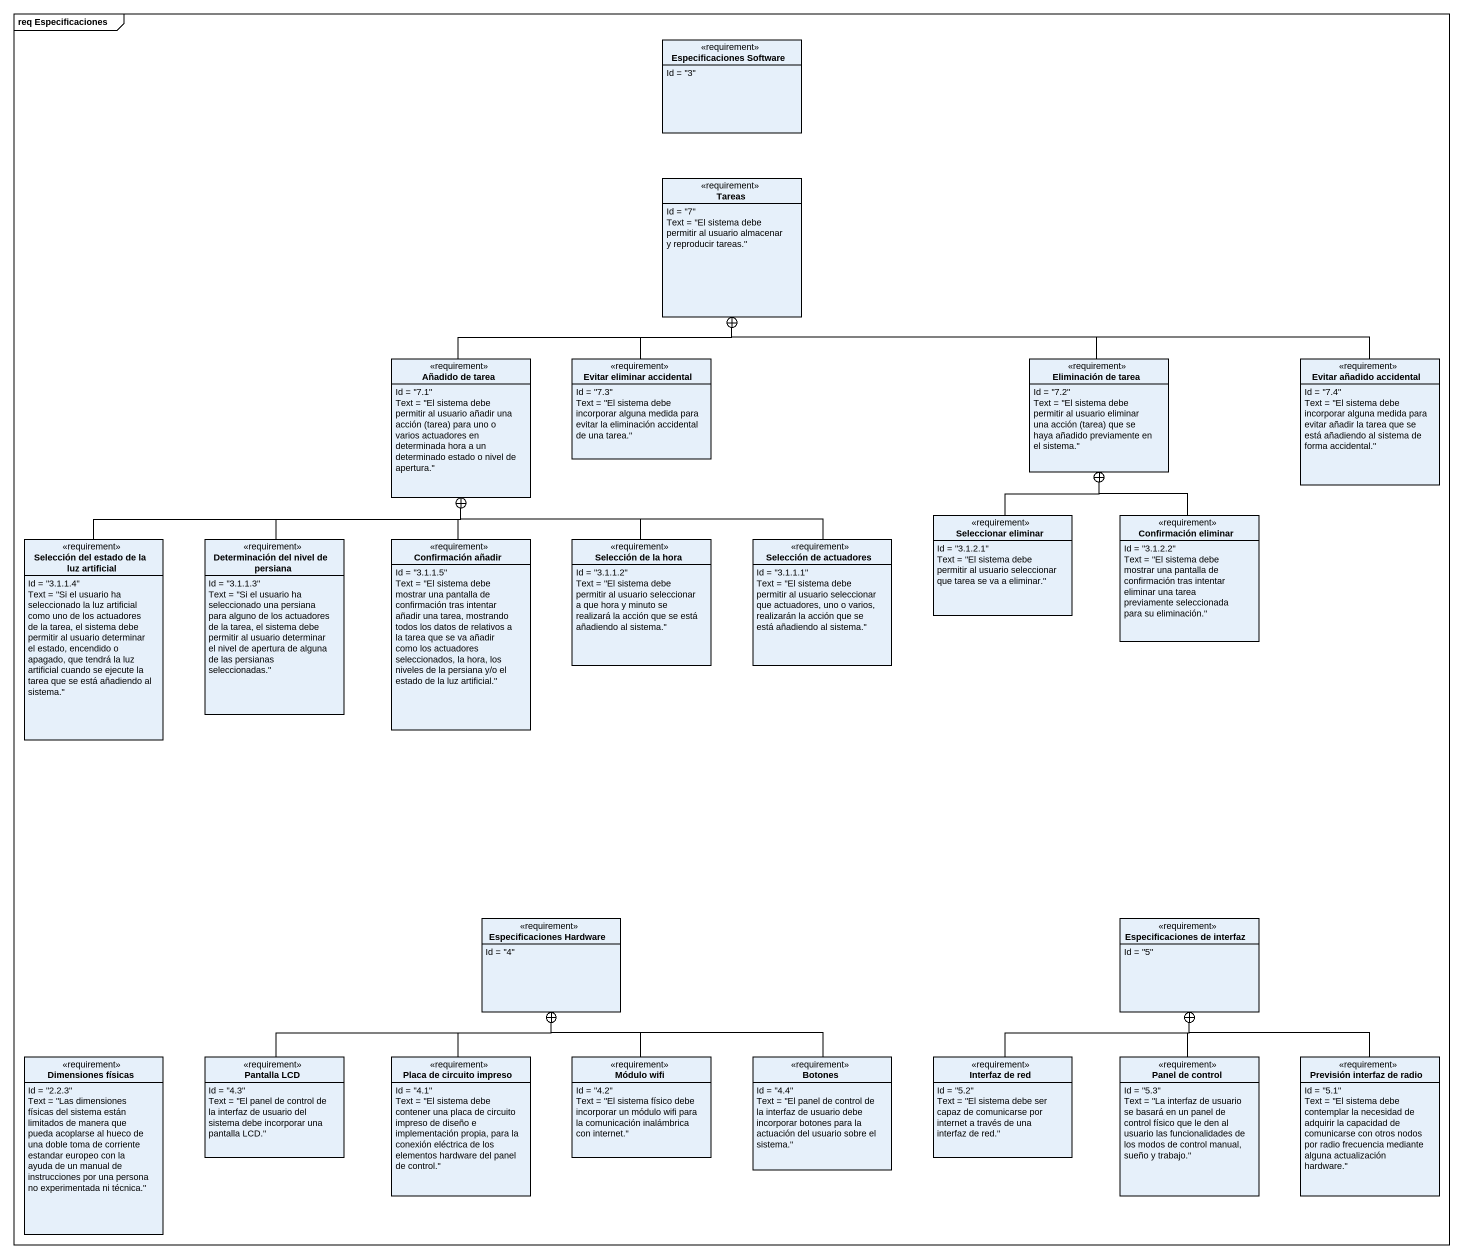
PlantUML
@startuml
mainframe req Especificaciones
hide circle
hide empty members
class "Especificaciones Software" as Especificaciones_Software <<requirement>> {
  Id = "3"
}
class Tareas <<requirement>> {
  Id = "7"
  Text = "El sistema debe permitir al usuario almacenar y reproducir tareas."
}
class "Añadido de tarea" as Añadido_de_tarea <<requirement>> {
  Id = "7.1"
  {field} Text = "El sistema debe permitir al usuario añadir una acción (tarea) para uno o varios actuadores en determinada hora a un determinado estado o nivel de apertura."
}
class "Evitar eliminar accidental" as Evitar_eliminar_accidental <<requirement>> {
  Id = "7.3"
  Text = "El sistema debe incorporar alguna medida para evitar la eliminación accidental de una tarea."
}
class "Eliminación de tarea" as Eliminación_de_tarea <<requirement>> {
  Id = "7.2"
  {field} Text = "El sistema debe permitir al usuario eliminar una acción (tarea) que se haya añadido previamente en el sistema."
}
class "Evitar añadido accidental" as Evitar_añadido_accidental <<requirement>> {
  Id = "7.4"
  Text = "El sistema debe incorporar alguna medida para evitar añadir la tarea que se está añadiendo al sistema de forma accidental."
}
class "Selección del estado de la luz artificial" as Selección_del_estado_de_la <<requirement>> {
  Id = "3.1.1.4"
  Text = "Si el usuario ha seleccionado la luz artificial como uno de los actuadores de la tarea, el sistema debe permitir al usuario determinar el estado, encendido o apagado, que tendrá la luz artificial cuando se ejecute la tarea que se está añadiendo al sistema."
}
class "Determinación del nivel de persiana" as Determinación_del_nivel_de <<requirement>> {
  Id = "3.1.1.3"
  Text = "Si el usuario ha seleccionado una persiana para alguno de los actuadores de la tarea, el sistema debe permitir al usuario determinar el nivel de apertura de alguna de las persianas seleccionadas."
}
class "Confirmación añadir" as Confirmación_añadir <<requirement>> {
  Id = "3.1.1.5"
  Text = "El sistema debe mostrar una pantalla de confirmación tras intentar añadir una tarea, mostrando todos los datos de relativos a la tarea que se va añadir como los actuadores seleccionados, la hora, los niveles de la persiana y/o el estado de la luz artificial."
}
class "Selección de la hora" as Selección_de_la_hora <<requirement>> {
  Id = "3.1.1.2"
  Text = "El sistema debe permitir al usuario seleccionar a que hora y minuto se realizará la acción que se está añadiendo al sistema."
}
class "Selección de actuadores" as Selección_de_actuadores <<requirement>> {
  Id = "3.1.1.1"
  Text = "El sistema debe permitir al usuario seleccionar que actuadores, uno o varios, realizarán la acción que se está añadiendo al sistema."
}
class "Seleccionar eliminar" as Seleccionar_eliminar <<requirement>> {
  Id = "3.1.2.1"
  Text = "El sistema debe permitir al usuario seleccionar que tarea se va a eliminar."
}
class "Confirmación eliminar" as Confirmación_eliminar <<requirement>> {
  Id = "3.1.2.2"
  Text = "El sistema debe mostrar una pantalla de confirmación tras intentar eliminar una tarea previamente seleccionada para su eliminación."
}
class "Especificaciones Hardware" as Especificaciones_Hardware <<requirement>> {
  Id = "4"
}
class "Especificaciones de interfaz" as Especificaciones_de_interfaz <<requirement>> {
  Id = "5"
}
class "Dimensiones físicas" as Dimensiones_físicas <<requirement>> {
  Id = "2.2.3"
  Text = "Las dimensiones físicas del sistema están limitados de manera que pueda acoplarse al hueco de una doble toma de corriente estandar europeo con la ayuda de un manual de instrucciones por una persona no experimentada ni técnica."
}
class "Pantalla LCD" as Pantalla_LCD <<requirement>> {
  Id = "4.3"
  Text = "El panel de control de la interfaz de usuario del sistema debe incorporar una pantalla LCD."
}
class "Placa de circuito impreso" as Placa_de_circuito_impreso <<requirement>> {
  Id = "4.1"
  Text = "El sistema debe contener una placa de circuito impreso de diseño e implementación propia, para la conexión eléctrica de los elementos hardware del panel de control."
}
class "Módulo wifi" as Módulo_wifi <<requirement>> {
  Id = "4.2"
  Text = "El sistema físico debe incorporar un módulo wifi para la comunicación inalámbrica con internet."
}
class Botones <<requirement>> {
  Id = "4.4"
  Text = "El panel de control de la interfaz de usuario debe incorporar botones para la actuación del usuario sobre el sistema."
}
class "Interfaz de red" as Interfaz_de_red <<requirement>> {
  Id = "5.2"
  Text = "El sistema debe ser capaz de comunicarse por internet a través de una interfaz de red."
}
class "Panel de control" as Panel_de_control <<requirement>> {
  Id = "5.3"
  Text = "La interfaz de usuario se basará en un panel de control físico que le den al usuario las funcionalidades de los modos de control manual, sueño y trabajo."
}
class "Previsión interfaz de radio" as Previsión_interfaz_de_radio <<requirement>> {
  Id = "5.1"
  Text = "El sistema debe contemplar la necesidad de adquirir la capacidad de comunicarse con otros nodos por radio frecuencia mediante alguna actualización hardware."
}
Añadido_de_tarea -up-+ Tareas
Evitar_eliminar_accidental -up-+ Tareas
Eliminación_de_tarea -left-+ Tareas
Evitar_añadido_accidental -left-+ Tareas
Selección_del_estado_de_la -right-+ Añadido_de_tarea
Determinación_del_nivel_de -up-+ Añadido_de_tarea
Confirmación_añadir -up-+ Añadido_de_tarea
Selección_de_la_hora -up-+ Añadido_de_tarea
Selección_de_actuadores -left-+ Añadido_de_tarea
Seleccionar_eliminar -up-+ Eliminación_de_tarea
Confirmación_eliminar -up-+ Eliminación_de_tarea
Pantalla_LCD -right-+ Especificaciones_Hardware
Placa_de_circuito_impreso -up-+ Especificaciones_Hardware
Módulo_wifi -up-+ Especificaciones_Hardware
Botones -left-+ Especificaciones_Hardware
Interfaz_de_red -up-+ Especificaciones_de_interfaz
Panel_de_control -up-+ Especificaciones_de_interfaz
Previsión_interfaz_de_radio -up-+ Especificaciones_de_interfaz
@enduml
